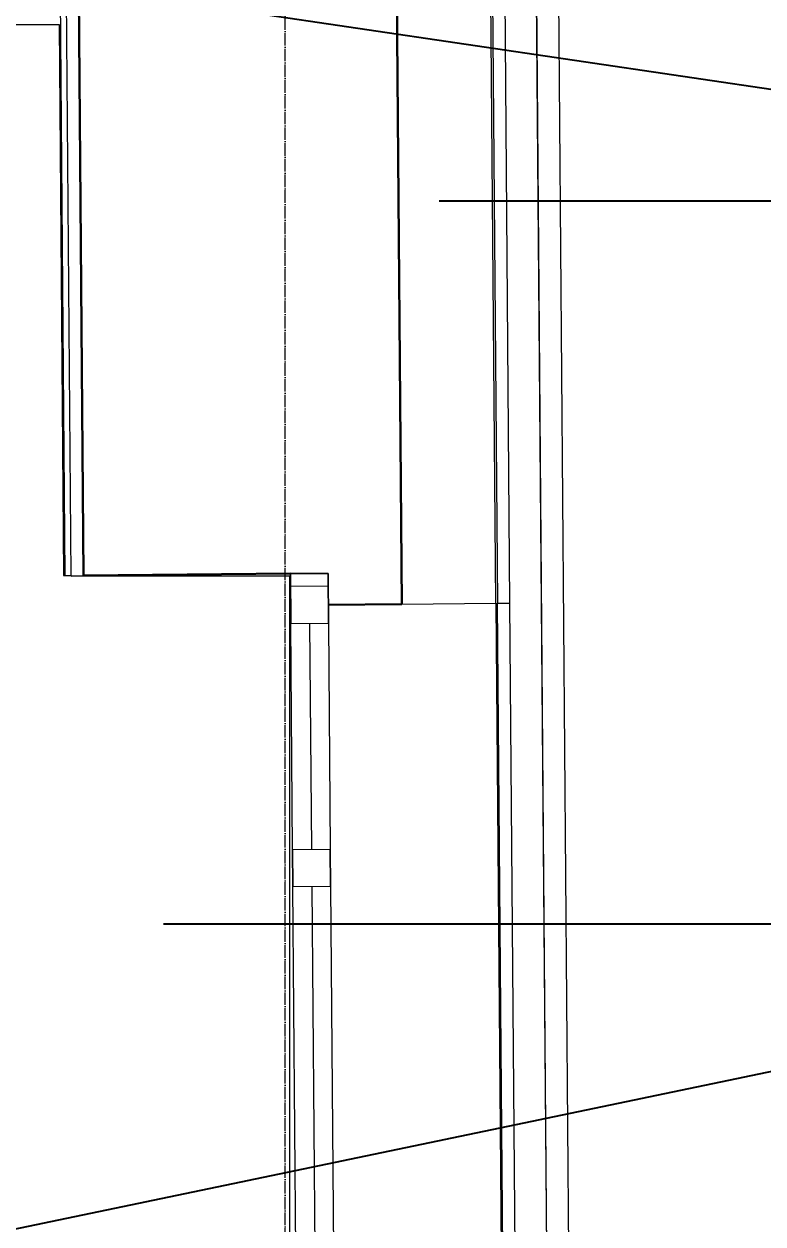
# Model space of a CAD drawing. Header units: millimetres. Extents: x -32 to 417638015, y -35 to 175284279.
# Drawn here: x 1350540 to 1351719, y 78268 to 80183 of the extents above; entities that cross this region are included whole.
import ezdxf
from ezdxf import colors
from ezdxf.entities.mleader import LeaderData, LeaderLine
from ezdxf.math import Vec2, Vec3

# ---------------------------------------------------------------- set-up
doc = ezdxf.new("R2010")
doc.units = ezdxf.units.MM
doc.linetypes.add('ADSK_Линия сетки', pattern=[25, 20, -2.5, 0, -2.5])
for name, color, linetype, lineweight in [('_ Окна', 7, 'Continuous', 9), ('Окна', 7, 'Continuous', 9), ('Оси', 253, 'Continuous', 9), ('Перекрытие', 7, 'Continuous', 18), ('Стены наружные', 7, 'Continuous', 18), ('Стены несущие', 7, 'Continuous', 30), ('Стены отделка', 7, 'Continuous', 30), ('Стены штриховка', 7, 'Continuous', 9), ('ШТРИХОВКА', 252, 'Continuous', 15)]:
    doc.layers.add(name, color=color, linetype=linetype, lineweight=lineweight)
doc.layers.add('_ЭМ_Надписи', color=7, linetype='Continuous')
doc.styles.add('ЭОМ', font='isocpeur.ttf', dxfattribs={"width": 0.85, "height": 250})

# ---------------------------------------------------------------- blocks, each defined once
blk = doc.blocks.new('План 4 этажа')
at = {"layer": '_ Окна', "color": 8, "lineweight": 18}
for p, q in [((55864.696, 27781.463), (55924.694, 27781.948)), ((55865.343, 27701.466), (55864.696, 27781.463)), ((55924.694, 27781.948), (55925.341, 27701.951)), ((55925.341, 27701.951), (55865.343, 27701.466)), ((55868.255, 27341.477), (55928.253, 27341.963)), ((55868.74, 27281.479), (55868.255, 27341.477)), ((55928.253, 27341.963), (55928.738, 27281.964)), ((55928.738, 27281.964), (55868.74, 27281.479))]:
    blk.add_line(p, q, dxfattribs=at)
at = {"layer": '_ Окна', "color": 8}
for p, q in [((55864.858, 27761.464), (55924.856, 27761.949)), ((55895.342, 27701.708), (55898.254, 27341.72)), ((55898.739, 27281.722), (55904.724, 26541.746))]:
    blk.add_line(p, q, dxfattribs=at)
at = {"layer": 'Окна', "color": 8}
for p, q in [((55924.694, 27781.948), (55864.696, 27781.463)), ((55864.696, 27781.463), (55865.343, 27701.466)), ((55925.341, 27701.951), (55924.694, 27781.948)), ((55868.255, 27341.477), (55865.343, 27701.466)), ((55925.341, 27701.951), (55928.253, 27341.963)), ((55868.255, 27341.477), (55868.74, 27281.479)), ((55928.738, 27281.964), (55928.253, 27341.963)), ((55874.725, 26541.503), (55868.74, 27281.479)), ((55928.738, 27281.964), (55934.723, 26541.989))]:
    blk.add_line(p, q, dxfattribs=at)
at = {"layer": 'Оси', "color": 8, "linetype": 'ADSK_Линия сетки'}
blk.add_line((55856.505, -3353.101), (55856.505, 43685.833), dxfattribs=at)
at = {"layer": 'Перекрытие', "color": 8}
for p, q in [((55863.963, 27777.632), (55514.716, 27777.632)), ((55863.963, 26041.208), (55863.963, 27777.632))]:
    blk.add_line(p, q, dxfattribs=at)
at = {"layer": 'Стены наружные', "color": 8}
for p, q in [((56221.048, 33179.871), (56350.299, 17198.677)), ((56350.391, 17198.678), (56221.408, 33179.873)), ((56256.408, 33180.031), (56385.389, 17199.086)), ((56192.515, 27734.113), (56205.779, 26094.166)), ((56208.353, 26094.187), (56195.09, 27734.133)), ((56228.352, 26094.349), (56215.089, 27734.295))]:
    blk.add_line(p, q, dxfattribs=at)
at = {"layer": 'Стены несущие', "color": 8}
for p, q in [((56042.52, 27732.899), (56021.784, 30296.811)), ((56021.784, 30296.811), (56042.52, 27732.899)), ((55514.771, 30243.708), (55534.707, 27778.794)), ((55534.707, 27778.794), (55864.696, 27781.463)), ((55925.099, 27731.95), (56042.52, 27732.899))]:
    blk.add_line(p, q, dxfattribs=at)
at = {"layer": 'Стены отделка', "color": 8, "lineweight": 9}
for p, q in [((56192.515, 27734.113), (56171.771, 30299.024)), ((56174.345, 30299.044), (56195.09, 27734.133)), ((56215.089, 27734.295), (56194.345, 30299.206)), ((55514.716, 27777.632), (55494.772, 30243.547)), ((55102.128, 28657.725), (55495.597, 28657.725)), ((55495.597, 28657.725), (55502.708, 27778.535)), ((55502.708, 27778.535), (55514.708, 27778.632)), ((55514.716, 27777.632), (55534.715, 27777.794)), ((55534.715, 27777.794), (55534.707, 27778.794)), ((56042.52, 27732.899), (56192.515, 27734.113)), ((56195.09, 27734.133), (56215.089, 27734.295))]:
    blk.add_line(p, q, dxfattribs=at)
at = {"layer": 'Стены штриховка', "color": 8}
blk.add_line((55484.772, 30243.466), (55504.708, 27778.551), dxfattribs=at)

msp = doc.modelspace()

# ---------------------------------------------------------------- block references
at = {"layer": 'ШТРИХОВКА'}
msp.add_blockref('План 4 этажа', (1295100.3, 51524.3), dxfattribs=at)

# ---------------------------------------------------------------- leaders
at = {"layer": '_ЭМ_Надписи', "color": 7, "ltscale": 5}
ml = msp.add_multileader_mtext('Standard', dxfattribs=at)
ml.set_content('{\\fGOST Common|b0|i0|c204|p34;\\W0.9;\\C256;4ЩРС-2\\fISOCPEUR|b0|i0|c204|p34;\\W0.85; Гр.2\\P\\W1;\\C0;Итер. у-во}', color=1, style='ЭОМ')
ml.set_leader_properties()
ml.build(insert=Vec2(0, 0))
ml.multileader.update_dxf_attribs({"text_left_attachment_type": 6, "text_right_attachment_type": 6, "dogleg_length": 0, "arrow_head_size": 200})
ctx = ml.context
ctx.base_point, ctx.char_height, ctx.arrow_head_size, ctx.landing_gap_size, ctx.plane_origin = Vec3(1352941.3, 79900.2), 250, 200, 0, Vec3(1344413.5, 86447.2)
ctx.left_attachment, ctx.right_attachment = 6, 6
notes = []
notes.append((ctx, [(0, (1, 1, 0), (1352941.3, 79900.2), (1, 0), 0, [(0, [(1348273.8, 80590.5)], 0, [])])]))
ctx.mtext.insert, ctx.mtext.width, ctx.mtext.defined_height, ctx.mtext.flow_direction = Vec3(1352941.3, 80225.2), 2879.263, 1412.5, 5
ml = msp.add_multileader_mtext('Standard', dxfattribs=at)
ml.set_content('{\\fGOST Common|b0|i0|c0|p34;\\W0.9;\\C256;4\\fGOST Common|b0|i0|c204|p34;ЩРС\\fGOST Common|b0|i0|c0|p34;-2\\fISOCPEUR|b0|i0|c204|p34;\\W0.85; Гр.8 \\W1;\\C0;Моноблок}', color=1, style='ЭОМ')
ml.set_leader_properties()
ml.build(insert=Vec2(0, 0))
ml.multileader.update_dxf_attribs({"text_left_attachment_type": 6, "text_right_attachment_type": 6, "dogleg_length": 0, "arrow_head_size": 200})
ctx = ml.context
ctx.base_point, ctx.char_height, ctx.arrow_head_size, ctx.landing_gap_size, ctx.plane_origin = Vec3(1352857.2, 78746.3, -64.3), 250, 200, 0, Vec3(1337942.2, 88005.1, -64.3)
ctx.left_attachment, ctx.right_attachment = 6, 6
notes.append((ctx, [(0, (1, 1, 0), (1352857.2, 78746.3, -64.3), (1, 0), 0, [(0, [(1347283.6, 77583.9, -64.3)], 0, [])])]))
ctx.mtext.insert, ctx.mtext.width, ctx.mtext.defined_height, ctx.mtext.flow_direction = Vec3(1352857.2, 79046.3, -64.3), 2073.809, 545.6, 5
for ctx, leaders in notes:
    for number, flags, end, landing, length, lines in leaders:
        leader = LeaderData()
        leader.index, (leader.has_last_leader_line, leader.has_dogleg_vector, leader.attachment_direction) = number, flags
        leader.last_leader_point, leader.dogleg_vector, leader.dogleg_length = Vec3(end), Vec3(landing), length
        for number, points, colour, breaks in lines:
            line = LeaderLine()
            line.index, line.vertices, line.color, line.breaks = number, Vec3.list(points), colors.encode_raw_color(colour), breaks
            leader.lines.append(line)
        ctx.leaders.append(leader)

doc.saveas('drawing.dxf')
